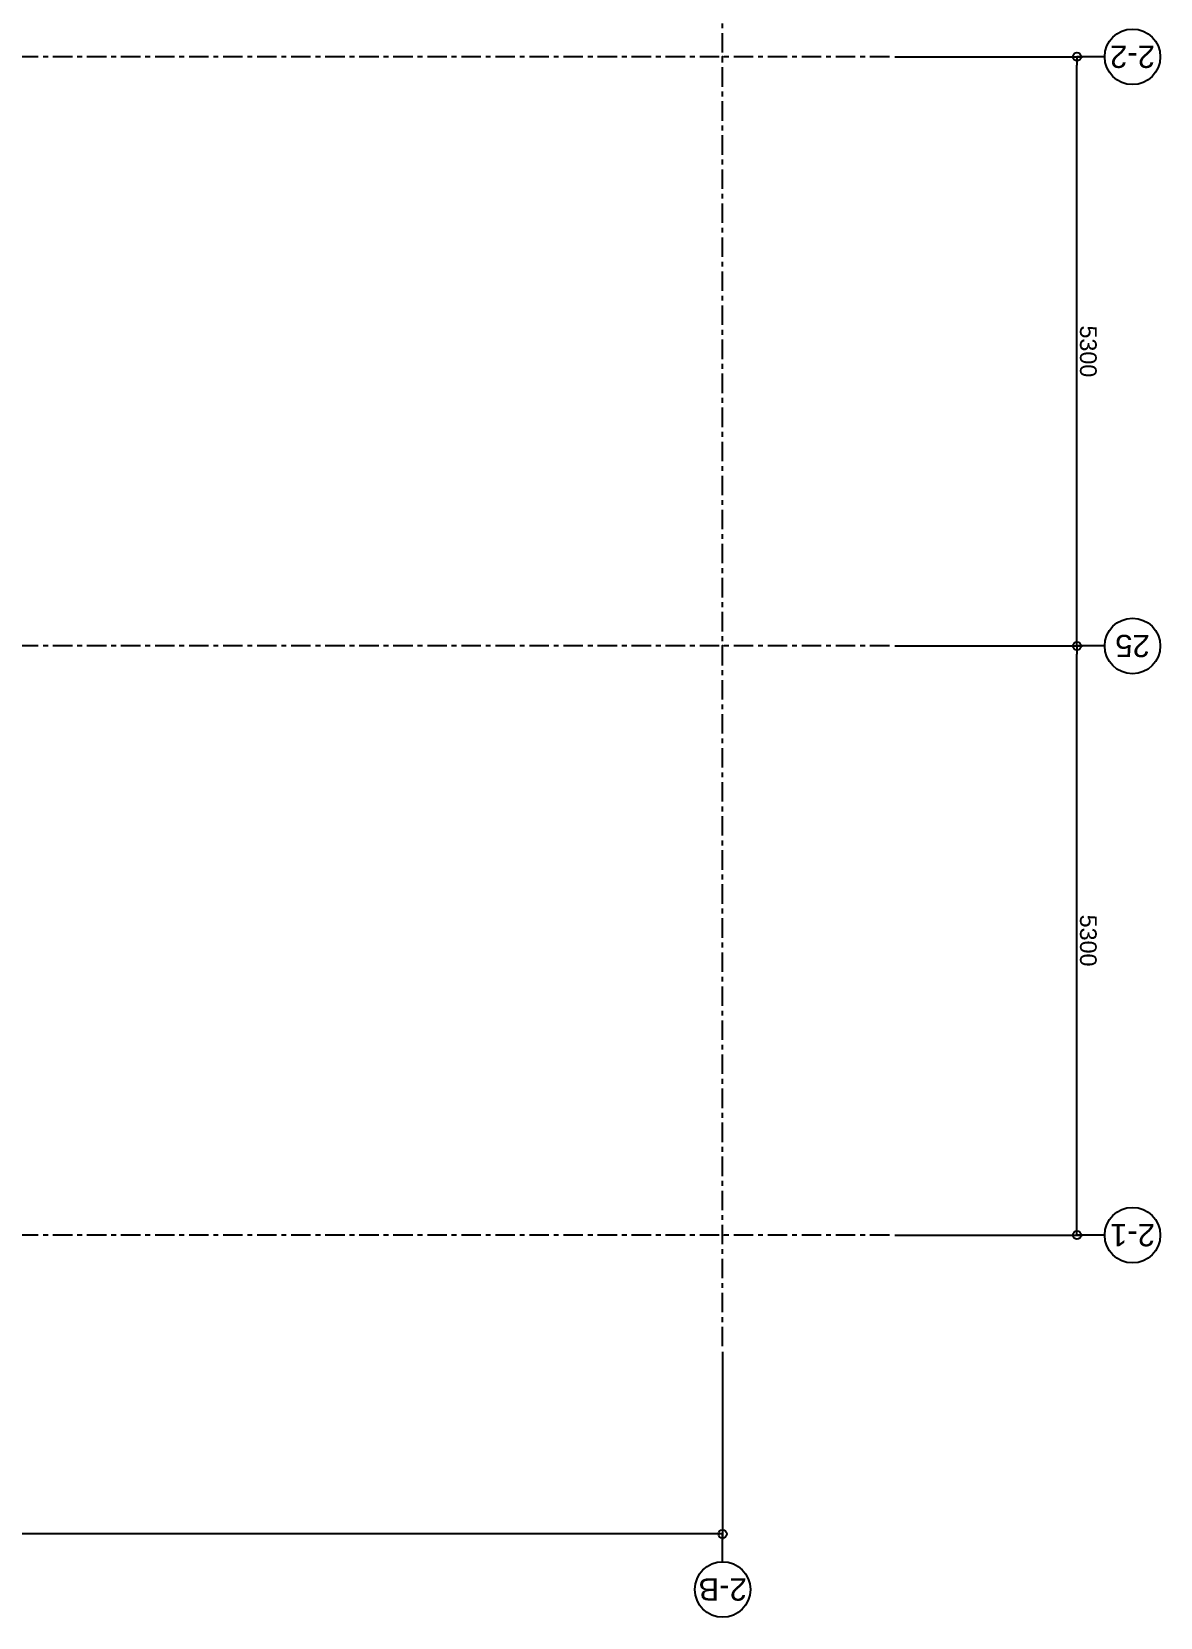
# Model space of a CAD drawing. Header units: millimetres. Extents: x -4391136 to -1798569, y -886572 to -291056.
# Drawn here: x -2354921 to -2344768, y -374100 to -359837 of the extents above; entities that cross this region are included whole.
import ezdxf
from ezdxf.enums import TextEntityAlignment as Align

# ---------------------------------------------------------------- set-up
doc = ezdxf.new("R2010")
doc.units = ezdxf.units.MM
doc.linetypes.add('CENTER', pattern=[50.8, 31.75, -6.35, 6.35, -6.35])
doc.linetypes.add('TA_GL_000.70000', pattern=[1.925, 0.7, -0.175, 0.175, -0.175, 0.7])
for name, color, linetype in [('000 - 0_SYM_DWG_GRID-BUBBLE_MAIN_COLOR_1', 7, 'Continuous'), ('000 - 0_SYM_DWG_GRIDLINE_MAIN_COLOR_251', 7, 'Continuous'), ('000 - GRID', 7, 'CENTER'), ('_PP-Dim', 7, 'Continuous')]:
    doc.layers.add(name, color=color, linetype=linetype)
doc.styles.add('Arial', font='arial.ttf', dxfattribs={"height": 1500})
doc.styles.add('FAMELINE_FOR_CKST', font='arial.ttf')
doc.styles.add('TA', font='', dxfattribs={"height": 4.5})
doc.styles.get('TA').set_extended_font_data('Cordia New')
doc.dimstyles.new('FAMELINE-CKST_C-C', dxfattribs={"dimtxt": 0.3, "dimasz": 0.15, "dimexe": 0.1, "dimexo": 0.1, "dimgap": 0.05, "dimtad": 1, "dimzin": 0, "dimdsep": 46, "dimtxsty": 'FAMELINE_FOR_CKST', "dimblk": 'ORIGIN', "dimblk1": 'ORIGIN', "dimblk2": 'ORIGIN', "dimsah": 1, "dimcen": 0.1, "dimdle": 0.1, "dimclrd": 7, "dimclre": 7, "dimclrt": 7, "dimadec": 0, "dimazin": 0, "dimtfac": 1, "dimtix": 1, "dimtmove": 2, "dimatfit": 3, "dimfxl": 1, "dimtolj": 1, "dimtzin": 0, "dimlwd": -1, "dimlwe": -1, "dimarcsym": 0})

# ---------------------------------------------------------------- blocks, each defined once
blk = doc.blocks.new('*U1277')
at = {"layer": '000 - 0_SYM_DWG_GRID-BUBBLE_MAIN_COLOR_1', "color": 7}
blk.add_line((68.75, 0), (63.75, 0), dxfattribs=at)
blk.add_circle((73.75, 0), 5, dxfattribs=at)
at = {"layer": '000 - 0_SYM_DWG_GRIDLINE_MAIN_COLOR_251', "color": 7, "linetype": 'ByBlock', "ltscale": 5}
blk.add_line((30, 0), (-560.5, 0), dxfattribs=at)
at = {"layer": '000 - 0_SYM_DWG_GRIDLINE_MAIN_COLOR_251', "color": 7}
blk.add_point((0, 0), dxfattribs=at)
at = {"color": 7, "style": 'TA', "flags": 1}
blk.add_attdef('LOCATION', (6, -6), '', height=4.5, rotation=270, dxfattribs=at)
at = {"layer": '000 - 0_SYM_DWG_GRID-BUBBLE_MAIN_COLOR_1', "color": 7, "style": 'Arial'}
blk.add_attdef('GRID-HEAD', text='', height=4, rotation=180, dxfattribs=at).set_placement((73.75, 0), align=Align.MIDDLE_CENTER)
blk = doc.blocks.new('*U1278')
at = {"layer": '000 - 0_SYM_DWG_GRID-BUBBLE_MAIN_COLOR_1', "color": 7}
blk.add_line((68.75, 0), (63.75, 0), dxfattribs=at)
blk.add_circle((73.75, 0), 5, dxfattribs=at)
at = {"layer": '000 - 0_SYM_DWG_GRIDLINE_MAIN_COLOR_251', "color": 7, "linetype": 'ByBlock', "ltscale": 5}
blk.add_line((30, 0), (-560.5, 0), dxfattribs=at)
at = {"layer": '000 - 0_SYM_DWG_GRIDLINE_MAIN_COLOR_251', "color": 7}
blk.add_point((0, 0), dxfattribs=at)
at = {"color": 7, "style": 'TA', "flags": 1}
blk.add_attdef('LOCATION', (6, -6), '', height=4.5, rotation=270, dxfattribs=at)
at = {"layer": '000 - 0_SYM_DWG_GRID-BUBBLE_MAIN_COLOR_1', "color": 7, "style": 'Arial'}
blk.add_attdef('GRID-HEAD', text='', height=4, rotation=180, dxfattribs=at).set_placement((73.75, 0), align=Align.MIDDLE_CENTER)
blk = doc.blocks.new('*U1274')
at = {"layer": '000 - 0_SYM_DWG_GRID-BUBBLE_MAIN_COLOR_1', "color": 7}
blk.add_line((58.75, 0), (53.75, 0), dxfattribs=at)
blk.add_circle((63.75, 0), 5, dxfattribs=at)
at = {"layer": '000 - 0_SYM_DWG_GRIDLINE_MAIN_COLOR_251', "color": 7, "linetype": 'ByBlock', "ltscale": 5}
blk.add_line((20, 0), (-232, 0), dxfattribs=at)
at = {"layer": '000 - 0_SYM_DWG_GRIDLINE_MAIN_COLOR_251', "color": 7}
for p in [(-212, 0), (0, 0)]:
    blk.add_point(p, dxfattribs=at)
at = {"color": 7, "style": 'TA', "flags": 1}
blk.add_attdef('LOCATION', (6, -6), '', height=4.5, rotation=270, dxfattribs=at)
at = {"layer": '000 - 0_SYM_DWG_GRID-BUBBLE_MAIN_COLOR_1', "color": 7, "style": 'Arial'}
blk.add_attdef('GRID-HEAD', text='', height=4, rotation=270, dxfattribs=at).set_placement((63.75, 0), align=Align.MIDDLE_CENTER)
blk = doc.blocks.new('*U1279')
at = {"layer": '000 - 0_SYM_DWG_GRID-BUBBLE_MAIN_COLOR_1', "color": 7}
blk.add_line((68.75, 0), (63.75, 0), dxfattribs=at)
blk.add_circle((73.75, 0), 5, dxfattribs=at)
at = {"layer": '000 - 0_SYM_DWG_GRIDLINE_MAIN_COLOR_251', "color": 7, "linetype": 'ByBlock', "ltscale": 5}
blk.add_line((30, 0), (-560.5, 0), dxfattribs=at)
at = {"layer": '000 - 0_SYM_DWG_GRIDLINE_MAIN_COLOR_251', "color": 7}
blk.add_point((0, 0), dxfattribs=at)
at = {"color": 7, "style": 'TA', "flags": 1}
blk.add_attdef('LOCATION', (6, -6), '', height=4.5, rotation=270, dxfattribs=at)
at = {"layer": '000 - 0_SYM_DWG_GRID-BUBBLE_MAIN_COLOR_1', "color": 7, "style": 'Arial'}
blk.add_attdef('GRID-HEAD', text='', height=4, rotation=180, dxfattribs=at).set_placement((73.75, 0), align=Align.MIDDLE_CENTER)
blk = doc.blocks.new('_Origin')
at = {"color": 7, "linetype": 'ByBlock', "lineweight": -2}
blk.add_line((0, 0), (-1, 0), dxfattribs=at)
blk.add_circle((0, 0), 0.5, dxfattribs=at)
blk = doc.blocks.new('*D1280')
at = {"layer": '_PP-Dim', "color": 7, "transparency": 16777216}
for p, q in [((-26525, 1050), (-26525, 2738)), ((0, 1050), (0, 2738)), ((-26450, 2688), (-75, 2688))]:
    blk.add_line(p, q, dxfattribs=at)
at = {"layer": 'Defpoints', "color": 7, "transparency": 16777216}
for p in [(0, 2688), (-26525, 1000), (0, 1000)]:
    blk.add_point(p, dxfattribs=at)
at = {"layer": '_PP-Dim', "color": 7, "transparency": 16777216, "xscale": 75, "yscale": 75, "zscale": 75, "rotation": 180}
blk.add_blockref('_Origin', (-26525, 2688), dxfattribs=at)
at = {"layer": '_PP-Dim', "color": 7, "transparency": 16777216, "xscale": 75, "yscale": 75, "zscale": 75}
blk.add_blockref('_Origin', (0, 2688), dxfattribs=at)
at = {"layer": '_PP-Dim', "color": 7, "transparency": 16777216, "insert": (-13262, 2789), "char_height": 150, "attachment_point": 5, "style": 'FAMELINE_FOR_CKST'}
blk.add_mtext('\\A1;26525', dxfattribs=at)
blk = doc.blocks.new('*D1281')
at = {"layer": '_PP-Dim', "color": 7, "transparency": 16777216}
for p, q in [((-28075, 0), (-29763, 0)), ((-29713, -75), (-29713, -5225)), ((-28075, -5300), (-29763, -5300))]:
    blk.add_line(p, q, dxfattribs=at)
at = {"layer": 'Defpoints', "color": 7, "transparency": 16777216}
for p in [(-28025, 0), (-29713, -5300), (-28025, -5300)]:
    blk.add_point(p, dxfattribs=at)
at = {"layer": '_PP-Dim', "color": 7, "transparency": 16777216, "xscale": 75, "yscale": 75, "zscale": 75}
for p, rotation in [((-29713, 0), 90), ((-29713, -5300), 270)]:
    blk.add_blockref('_Origin', p, dxfattribs=dict(at, rotation=rotation))
at = {"layer": '_PP-Dim', "color": 7, "transparency": 16777216, "insert": (-29814, -2650), "char_height": 150, "attachment_point": 5, "rotation": 90, "style": 'FAMELINE_FOR_CKST'}
blk.add_mtext('\\A1;5300', dxfattribs=at)
blk = doc.blocks.new('*D1282')
at = {"layer": '_PP-Dim', "color": 7, "transparency": 16777216}
for p, q in [((-28075, -5300), (-29763, -5300)), ((-29713, -5375), (-29713, -10525)), ((-28075, -10600), (-29763, -10600))]:
    blk.add_line(p, q, dxfattribs=at)
at = {"layer": 'Defpoints', "color": 7, "transparency": 16777216}
for p in [(-28025, -5300), (-29713, -10600), (-28025, -10600)]:
    blk.add_point(p, dxfattribs=at)
at = {"layer": '_PP-Dim', "color": 7, "transparency": 16777216, "xscale": 75, "yscale": 75, "zscale": 75}
for p, rotation in [((-29713, -5300), 90), ((-29713, -10600), 270)]:
    blk.add_blockref('_Origin', p, dxfattribs=dict(at, rotation=rotation))
at = {"layer": '_PP-Dim', "color": 7, "transparency": 16777216, "insert": (-29814, -7950), "char_height": 150, "attachment_point": 5, "rotation": 90, "style": 'FAMELINE_FOR_CKST'}
blk.add_mtext('\\A1;5300', dxfattribs=at)
blk = doc.blocks.new('W-1-PP17-ENT2_REV00_20260526-152343_LOPF_MAIN_DIMS')
at = {"layer": '000 - GRID', "color": 7, "linetype": 'TA_GL_000.70000'}
for name, p, xscale, yscale, zscale, rotation, values in [('*U1274', (-26525, 0), 50.00000000000038, 50.00000000000038, 50.00000000000038, 90, {'GRID-HEAD': '2-B'}), ('*U1277', (-26525, 0), 50.00000000000036, 50.00000000000036, 50.00000000000036, 180, {'GRID-HEAD': '2-1'}), ('*U1278', (-26525, -5300), 50.00000000000036, 50.00000000000036, 50.00000000000036, 180, {'GRID-HEAD': '25'}), ('*U1279', (-26525, -10600), 50.00000000000036, 50.00000000000036, 50.00000000000036, 180, {'GRID-HEAD': '2-2'})]:
    blk.add_blockref(name, p, dxfattribs=dict(at, xscale=xscale, yscale=yscale, zscale=zscale, rotation=rotation)).add_auto_attribs(values)
at = {"layer": '_PP-Dim', "color": 7}
for base, p1, p2, angle, picture, middle in [((0, 2687.5), (-26525, 1000), (0, 1000), 180, '*D1280', (-13262.5, 2789.1)), ((-29712.5, -5300), (-28025, 0), (-28025, -5300), 90, '*D1281', (-29814.1, -2650)), ((-29712.5, -10600), (-28025, -5300), (-28025, -10600), 90, '*D1282', (-29814.1, -7950))]:
    dim = blk.add_linear_dim(base=base, p1=p1, p2=p2, angle=angle, dimstyle='FAMELINE-CKST_C-C', override={"dimscale": 500, "dimdec": 0, "dimlfac": 1, "dimclrd": 7, "dimclre": 7, "dimclrt": 7}, dxfattribs=at)
    dim.commit()
    dim.dimension.update_dxf_attribs({"geometry": picture, "text_midpoint": middle})

msp = doc.modelspace()

# ---------------------------------------------------------------- block references
at = {"layer": '_PP-Dim', "color": 7, "rotation": 180}
msp.add_blockref('W-1-PP17-ENT2_REV00_20260526-152343_LOPF_MAIN_DIMS', (-2375230.6, -370662.6), dxfattribs=at)

doc.saveas('drawing.dxf')
